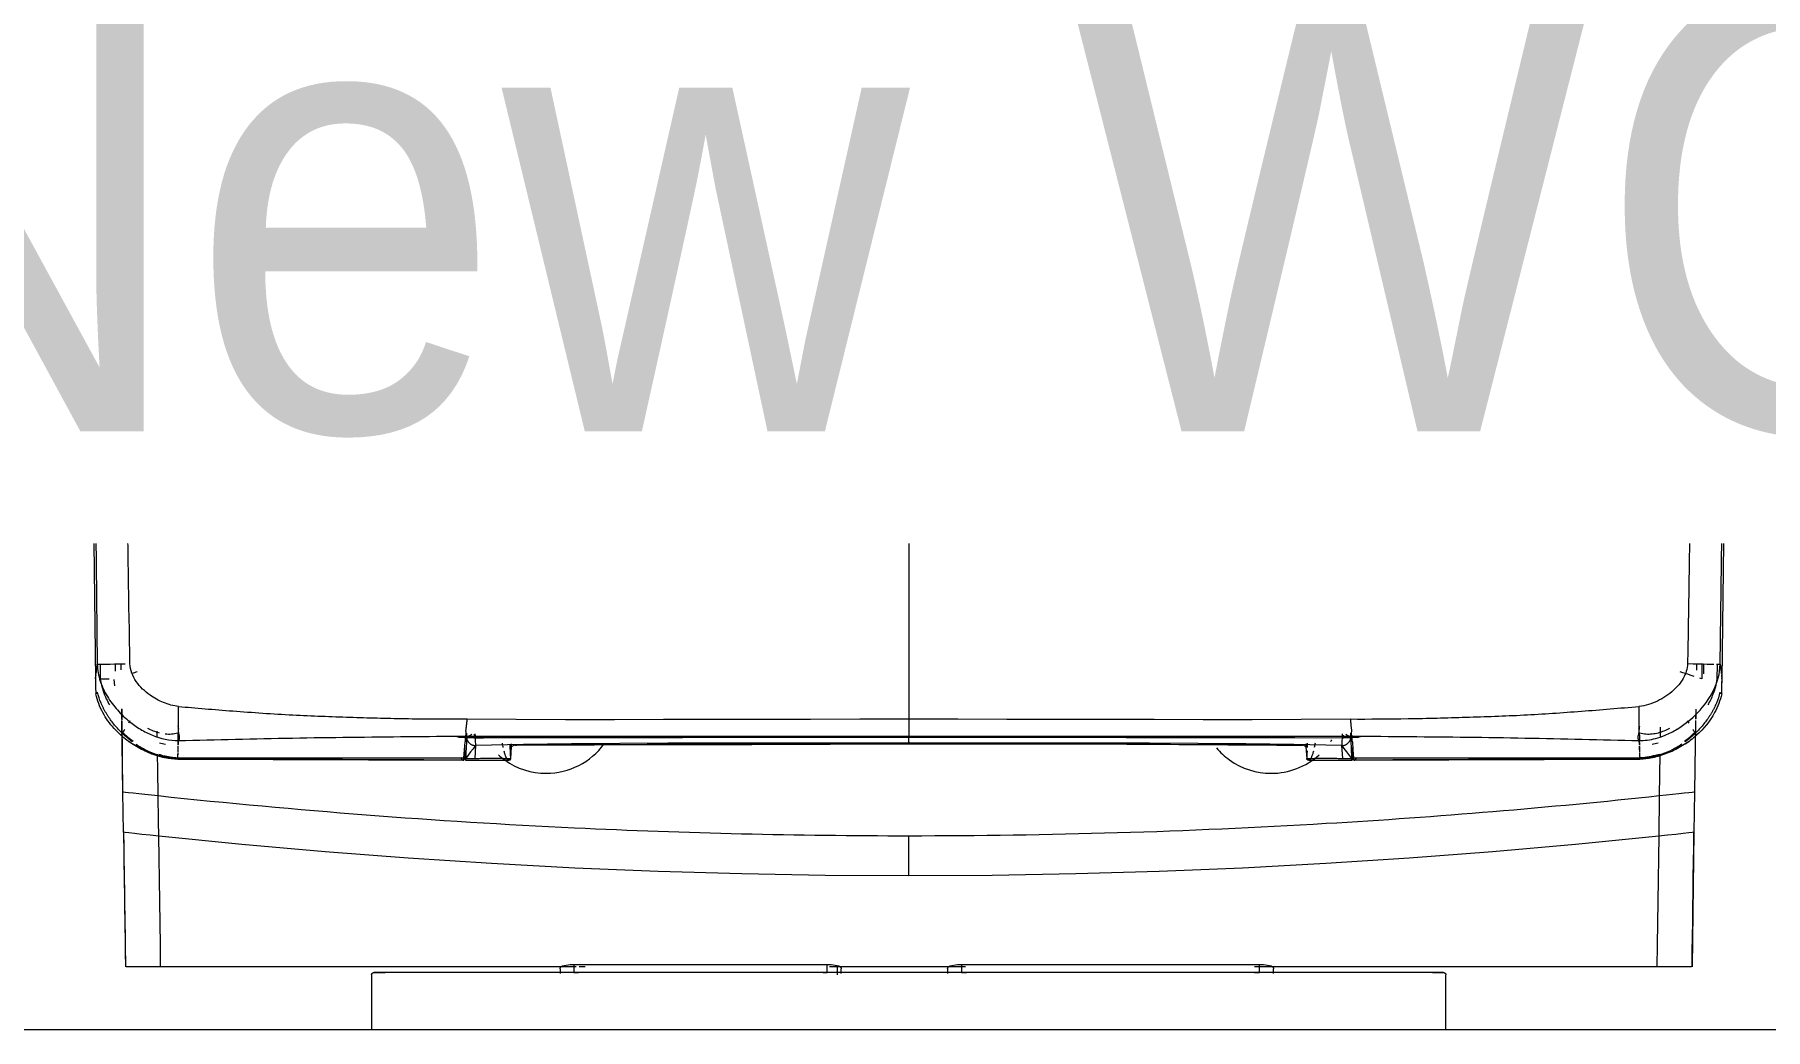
# Model space of a CAD drawing. Header units: millimetres. Extents: x -44657 to 28812, y -28146 to 16565.
# Drawn here: x -7599.4 to -7212.7, y -7426.7 to -7204.5 of the extents above; entities that cross this region are included whole.
import ezdxf

# ---------------------------------------------------------------- set-up
doc = ezdxf.new("R2010")
doc.units = ezdxf.units.MM
for name, color, linetype, lineweight in [('G-ANNO-TEXT', 231, 'Continuous', 5), ('G-IMPT', 8, 'Continuous', 5), ('I-WALL', 2, 'Continuous', 9), ('P-SANR-FIXT', 6, 'Continuous', 5)]:
    doc.layers.add(name, color=color, linetype=linetype, lineweight=lineweight)
doc.styles.add('Arial_6', font='arial.ttf', dxfattribs={"width": 0.9, "height": 100})

# ---------------------------------------------------------------- blocks, each defined once
blk = doc.blocks.new('geberit-500-415-01-1-icon-wc-wh-rimfree-seat-tap-rfa - GB_500_415_01_1_iCon_WC_WH_Rimfree_w_d_r_dwg_GB_500_415_01_1_iCon_WC_WH_Rimfree_w_d_r-922349-NEW PROPOSED GROUND STOREY PLAN _White Box_')
at = {"layer": 'G-IMPT'}
for p, q in [((-175.97, 66.29), (-175.99, 67.67)), ((175.99, 67.67), (175.97, 66.25)), ((176, 67.67), (175.98, 66.29)), ((-175.81, 55.33), (-175.84, 57.62)), ((-175.57, 38.99), (-175.8, 54.99)), ((-175.71, 55.18), (-175.73, 57.5)), ((-175.58, 38.99), (-175.71, 54.9)), ((175.8, 54.99), (175.57, 38.99)), ((175.81, 55), (175.58, 38.99)), ((175.84, 57.52), (175.81, 55.33)), ((175.85, 57.53), (175.82, 55.35)), ((167.92, 53.51), (167.89, 51.24)), ((167.83, 47.5), (167.69, 38.14)), ((-175.44, 30.03), (-175.58, 38.99)), ((-175.58, 38.99), (-175.57, 38.99)), ((-175.44, 30.02), (-175.57, 38.99)), ((175.58, 38.99), (175.44, 30.02)), ((175.57, 38.99), (175.44, 30.02)), ((175.57, 38.99), (175.58, 38.99)), ((-170.66, 38.46), (-172.04, 38.61)), ((-169.2, 38.3), (-170.66, 38.46)), ((-167.69, 38.14), (-169.2, 38.3)), ((169.2, 38.3), (167.69, 38.14)), ((170.66, 38.46), (169.2, 38.3)), ((172.04, 38.61), (170.66, 38.46)), ((-175.44, 30.02), (-175, 0)), ((175.44, 30.02), (175, 0)), ((-74.29, 0), (-167.14, 0)), ((-72.27, 0), (-73.65, 0)), ((0, 0), (-17.72, 0)), ((12.69, 0), (0, 0)), ((167.14, 0), (77.26, 0))]:
    blk.add_line(p, q, dxfattribs=at)
at = {"layer": 'G-IMPT', "flags": 128}
for points in [[(-172.04, 38.61), (-173.27, 38.74), (-174.29, 38.85), (-175.02, 38.93), (-175.42, 38.97), (-175.57, 38.99), (-175.58, 38.99)], [(175.58, 38.99), (175.57, 38.99), (175.42, 38.97), (175.02, 38.93), (174.29, 38.85), (173.27, 38.74), (172.04, 38.61)], [(-167.56, 29.16), (-167.58, 30.3), (-167.6, 31.4), (-167.61, 32.38), (-167.62, 33.24), (-167.64, 34.06), (-167.65, 34.92), (-167.66, 35.91), (-167.68, 37.01), (-167.69, 38.14)], [(167.69, 38.14), (167.68, 37.01), (167.66, 35.91), (167.65, 34.92), (167.64, 34.06), (167.62, 33.24), (167.61, 32.38), (167.6, 31.4), (167.58, 30.3), (167.56, 29.16)], [(-167.56, 29.16), (-169.51, 29.37), (-171.35, 29.57), (-172.99, 29.75), (-174.27, 29.89), (-175.07, 29.98), (-175.39, 30.02), (-175.44, 30.02)], [(-175.44, 30.02), (-175.39, 26.68), (-175.34, 23.35), (-175.29, 20.01), (-175.24, 16.68), (-175.2, 13.34), (-175.15, 10.01), (-175.1, 6.67), (-175.05, 3.34), (-175, 0)], [(-167.14, 0), (-167.21, 4.86), (-167.28, 9.72), (-167.35, 14.58), (-167.42, 19.44), (-167.49, 24.3), (-167.56, 29.16)], [(0, 20.27), (-18.65, 20.39), (-37.3, 20.72), (-55.95, 21.27), (-74.58, 22.04), (-93.21, 23.03), (-111.82, 24.24), (-130.42, 25.66), (-149, 27.31), (-167.56, 29.16)], [(167.56, 29.16), (149, 27.31), (130.42, 25.66), (111.82, 24.24), (93.21, 23.03), (74.58, 22.04), (55.95, 21.27), (37.3, 20.72), (18.65, 20.39), (0, 20.27)], [(167.56, 29.16), (167.49, 24.3), (167.42, 19.44), (167.35, 14.58), (167.28, 9.72), (167.21, 4.86), (167.14, 0)], [(175.44, 30.02), (175.39, 30.02), (175.07, 29.98), (174.27, 29.89), (172.99, 29.75), (171.35, 29.57), (169.51, 29.37), (167.56, 29.16)], [(175, 0), (175.05, 3.34), (175.1, 6.67), (175.15, 10.01), (175.2, 13.34), (175.24, 16.68), (175.29, 20.01), (175.34, 23.35), (175.39, 26.68), (175.44, 30.02)]]:
    blk.add_lwpolyline(points, dxfattribs=at)
at = {"layer": 'G-IMPT'}
for points in [[(-167.89, 51.24), (-167.89, 51.7), (-167.9, 52.16), (-167.91, 52.61)], [(-167.69, 38.14), (-167.74, 41.24), (-167.79, 44.34), (-167.83, 47.45)], [(0, 20.27), (0, 20.7), (0, 21.55), (0, 22.78), (0, 23.82), (0, 24.73), (0, 25.64), (0, 26.68), (0, 27.91), (0, 28.76), (0, 29.19)], [(-175, 0), (-175, 0), (-175, 0), (-175, 0)], [(-167.14, 0), (-167.88, 0), (-169.35, 0), (-171.41, 0), (-173.19, 0), (-174.43, 0), (-174.79, 0), (-174.88, 0)], [(174.88, 0), (174.79, 0), (174.43, 0), (173.19, 0), (171.41, 0), (169.35, 0), (167.88, 0), (167.14, 0)], [(175, 0), (175, 0), (175, 0), (175, 0)]]:
    blk.add_open_spline(points, degree=3, dxfattribs=at)
for points in [[(0, 29.19), (-24.89, 29.19), (-80.9, 30.52), (-136.76, 34.83), (-167.69, 38.14)], [(167.69, 38.14), (142.95, 35.49), (87.12, 30.85), (31.11, 29.19), (0, 29.19)]]:
    blk.add_open_spline(points, degree=3, knots=[0, 0, 0, 0, 0.444444, 1, 1, 1, 1], dxfattribs=at)
blk = doc.blocks.new('geberit-500-415-01-1-icon-wc-wh-rimfree-seat-tap-rfa - Geberit iCon WC-922348-NEW PROPOSED GROUND STOREY PLAN _White Box_')
blk.add_blockref('geberit-500-415-01-1-icon-wc-wh-rimfree-seat-tap-rfa - GB_500_415_01_1_iCon_WC_WH_Rimfree_w_d_r_dwg_GB_500_415_01_1_iCon_WC_WH_Rimfree_w_d_r-922349-NEW PROPOSED GROUND STOREY PLAN _White Box_', (0, 0))
blk = doc.blocks.new('geberit-500-415-01-1-icon-wc-wh-rimfree-seat-tap-rfa - GB_500_415_01_1_iCon_WC_WH_Rimfree_w_d_GB_iCon_500_43x_01_1_WC_Seat-922554-NEW PROPOSED GROUND STOREY PLAN _White Box_')
at = {"layer": 'P-SANR-FIXT'}
blk.add_line((-16, 0), (-16, -1.82), dxfattribs=at)
blk.add_blockref('geberit-500-415-01-1-icon-wc-wh-rimfree-seat-tap-rfa - Geberit iCon WC-922348-NEW PROPOSED GROUND STOREY PLAN _White Box_', (0, 0))
blk = doc.blocks.new('Sigma20 115_778_KM_1 - Sigma20 115_882_KJ_1-1138595-NEW PROPOSED GROUND STOREY PLAN _White Box_')
at = {"layer": 'P-SANR-FIXT'}
for p, q in [((5, -61), (5, -72.23)), ((245, -72.23), (245, -61)), ((5, -72.23), (5, -73.18)), ((245, -73.18), (245, -72.23)), ((8, -73.68), (242, -73.68)), ((43.5, -73.49), (43.5, -74.56)), ((43.96, -75.11), (45.72, -75.45)), ((45.72, -75.45), (114.09, -75.45)), ((45.72, -75.45), (114.09, -75.45)), ((46.61, -73.68), (46.61, -75.4)), ((47.74, -73.68), (46.61, -73.68)), ((47.74, -73.68), (46.61, -73.68)), ((46.61, -75.4), (47.74, -75.4)), ((46.61, -75.4), (113.21, -75.4)), ((113.21, -73.68), (112.07, -73.68)), ((113.21, -73.68), (112.07, -73.68)), ((112.07, -75.4), (113.21, -75.4)), ((113.21, -75.4), (113.21, -73.68)), ((114.09, -75.45), (115.85, -75.11)), ((116.31, -74.56), (116.31, -73.49)), ((140.09, -73.49), (140.09, -74.56)), ((140.55, -75.11), (142.31, -75.45)), ((142.31, -75.45), (200.67, -75.45)), ((142.31, -75.45), (200.67, -75.45)), ((143.19, -73.68), (143.19, -75.4)), ((144.15, -73.68), (143.19, -73.68)), ((144.15, -73.68), (143.19, -73.68)), ((143.19, -75.4), (199.79, -75.4)), ((143.19, -75.4), (144.15, -75.4)), ((196, -75.4), (199.79, -75.4)), ((199.79, -73.68), (198.82, -73.68)), ((199.79, -73.68), (198.82, -73.68)), ((199.79, -75.4), (199.79, -73.68)), ((200.67, -75.45), (202.43, -75.11)), ((202.89, -74.56), (202.89, -73.49))]:
    blk.add_line(p, q, dxfattribs=at)
at = {"layer": 'P-SANR-FIXT', "flags": 128}
for points in [[(5.5, -73.68), (5.48, -73.68), (5.46, -73.68), (5.44, -73.68), (5.42, -73.68), (5.4, -73.67), (5.38, -73.67), (5.36, -73.67), (5.34, -73.66), (5.32, -73.65), (5.31, -73.65), (5.29, -73.64), (5.27, -73.63), (5.25, -73.62), (5.23, -73.61), (5.22, -73.6), (5.2, -73.59), (5.19, -73.57), (5.17, -73.56), (5.16, -73.55), (5.14, -73.53), (5.13, -73.52), (5.11, -73.5), (5.1, -73.49), (5.09, -73.47), (5.08, -73.45), (5.07, -73.44), (5.06, -73.42), (5.05, -73.4), (5.04, -73.38), (5.03, -73.37), (5.03, -73.35), (5.02, -73.33), (5.02, -73.31), (5.01, -73.29), (5.01, -73.27), (5, -73.25), (5, -73.23), (5, -73.21), (5, -73.19), (5, -73.18)], [(245, -73.18), (245, -73.2), (245, -73.22), (245, -73.24), (244.99, -73.26), (244.99, -73.28), (244.99, -73.3), (244.98, -73.32), (244.97, -73.34), (244.97, -73.36), (244.96, -73.38), (244.95, -73.4), (244.94, -73.42), (244.93, -73.43), (244.92, -73.45), (244.91, -73.47), (244.9, -73.48), (244.89, -73.5), (244.88, -73.51), (244.86, -73.53), (244.85, -73.54), (244.83, -73.56), (244.82, -73.57), (244.8, -73.58), (244.79, -73.59), (244.77, -73.61), (244.75, -73.62), (244.74, -73.63), (244.72, -73.63), (244.7, -73.64), (244.68, -73.65), (244.66, -73.66), (244.64, -73.66), (244.62, -73.67), (244.6, -73.67), (244.58, -73.68), (244.57, -73.68), (244.55, -73.68), (244.53, -73.68), (244.51, -73.68), (244.5, -73.68)], [(5.5, -73.68), (5.51, -73.68), (5.52, -73.68), (5.53, -73.68), (5.55, -73.68), (5.57, -73.68), (5.6, -73.68), (5.63, -73.68), (5.66, -73.68), (5.7, -73.68), (5.74, -73.68), (5.78, -73.68), (5.83, -73.68), (5.88, -73.68), (5.94, -73.68), (5.99, -73.68), (6.06, -73.68), (6.12, -73.68), (6.19, -73.68), (6.26, -73.68), (6.33, -73.68), (6.41, -73.68), (6.49, -73.68), (6.57, -73.68), (6.65, -73.68), (6.73, -73.68), (6.82, -73.68), (6.91, -73.68), (7, -73.68), (7.09, -73.68), (7.19, -73.68), (7.28, -73.68), (7.38, -73.68), (7.48, -73.68), (7.58, -73.68), (7.67, -73.68), (7.77, -73.68), (7.87, -73.68), (7.97, -73.68), (8, -73.68)], [(8, -73.68), (7.9, -73.68), (7.8, -73.68), (7.7, -73.68), (7.6, -73.68), (7.5, -73.68), (7.41, -73.68), (7.31, -73.68), (7.21, -73.68), (7.12, -73.68), (7.03, -73.68), (6.94, -73.68), (6.85, -73.68), (6.76, -73.68), (6.67, -73.68), (6.59, -73.68), (6.51, -73.68), (6.43, -73.68), (6.35, -73.68), (6.28, -73.68), (6.21, -73.68), (6.14, -73.68), (6.07, -73.68), (6.01, -73.68), (5.95, -73.68), (5.9, -73.68), (5.84, -73.68), (5.8, -73.68), (5.75, -73.68), (5.71, -73.68), (5.67, -73.68), (5.64, -73.68), (5.6, -73.68), (5.58, -73.68), (5.56, -73.68), (5.54, -73.68), (5.52, -73.68), (5.51, -73.68), (5.5, -73.68), (5.5, -73.68)], [(43.96, -75.11), (43.94, -75.11), (43.92, -75.1), (43.9, -75.1), (43.88, -75.09), (43.85, -75.08), (43.83, -75.07), (43.81, -75.06), (43.79, -75.05), (43.77, -75.04), (43.75, -75.03), (43.74, -75.02), (43.72, -75), (43.7, -74.99), (43.68, -74.97), (43.67, -74.96), (43.65, -74.94), (43.64, -74.92), (43.62, -74.91), (43.61, -74.89), (43.6, -74.87), (43.58, -74.85), (43.57, -74.83), (43.56, -74.81), (43.55, -74.79), (43.54, -74.77), (43.54, -74.75), (43.53, -74.73), (43.52, -74.7), (43.52, -74.68), (43.51, -74.66), (43.51, -74.64), (43.51, -74.62), (43.5, -74.59), (43.5, -74.57), (43.5, -74.56)], [(116.31, -74.56), (116.31, -74.58), (116.31, -74.6), (116.3, -74.63), (116.3, -74.65), (116.3, -74.67), (116.29, -74.69), (116.28, -74.71), (116.28, -74.74), (116.27, -74.76), (116.26, -74.78), (116.25, -74.8), (116.24, -74.82), (116.23, -74.84), (116.22, -74.86), (116.21, -74.88), (116.19, -74.9), (116.18, -74.91), (116.17, -74.93), (116.15, -74.95), (116.14, -74.96), (116.12, -74.98), (116.1, -74.99), (116.08, -75.01), (116.07, -75.02), (116.05, -75.03), (116.03, -75.05), (116.01, -75.06), (115.99, -75.07), (115.97, -75.08), (115.95, -75.09), (115.92, -75.09), (115.9, -75.1), (115.88, -75.11), (115.86, -75.11), (115.85, -75.11)], [(140.55, -75.11), (140.53, -75.11), (140.5, -75.1), (140.48, -75.1), (140.46, -75.09), (140.44, -75.08), (140.42, -75.07), (140.4, -75.06), (140.38, -75.05), (140.36, -75.04), (140.34, -75.03), (140.32, -75.02), (140.3, -75), (140.29, -74.99), (140.27, -74.97), (140.25, -74.96), (140.24, -74.94), (140.22, -74.92), (140.21, -74.91), (140.19, -74.89), (140.18, -74.87), (140.17, -74.85), (140.16, -74.83), (140.15, -74.81), (140.14, -74.79), (140.13, -74.77), (140.12, -74.75), (140.11, -74.73), (140.11, -74.7), (140.1, -74.68), (140.1, -74.66), (140.09, -74.64), (140.09, -74.62), (140.09, -74.59), (140.09, -74.57), (140.09, -74.56)], [(202.89, -74.56), (202.89, -74.58), (202.89, -74.6), (202.88, -74.63), (202.88, -74.65), (202.88, -74.67), (202.87, -74.69), (202.86, -74.71), (202.86, -74.74), (202.85, -74.76), (202.84, -74.78), (202.83, -74.8), (202.82, -74.82), (202.81, -74.84), (202.8, -74.86), (202.79, -74.88), (202.77, -74.9), (202.76, -74.91), (202.75, -74.93), (202.73, -74.95), (202.72, -74.96), (202.7, -74.98), (202.68, -74.99), (202.66, -75.01), (202.65, -75.02), (202.63, -75.03), (202.61, -75.05), (202.59, -75.06), (202.57, -75.07), (202.55, -75.08), (202.53, -75.09), (202.5, -75.09), (202.48, -75.1), (202.46, -75.11), (202.44, -75.11), (202.43, -75.11)], [(244.5, -73.68), (244.49, -73.68), (244.48, -73.68), (244.47, -73.68), (244.45, -73.68), (244.43, -73.68), (244.4, -73.68), (244.37, -73.68), (244.34, -73.68), (244.3, -73.68), (244.26, -73.68), (244.22, -73.68), (244.17, -73.68), (244.12, -73.68), (244.06, -73.68), (244.01, -73.68), (243.94, -73.68), (243.88, -73.68), (243.81, -73.68), (243.74, -73.68), (243.67, -73.68), (243.59, -73.68), (243.51, -73.68), (243.43, -73.68), (243.35, -73.68), (243.27, -73.68), (243.18, -73.68), (243.09, -73.68), (243, -73.68), (242.91, -73.68), (242.81, -73.68), (242.72, -73.68), (242.62, -73.68), (242.52, -73.68), (242.42, -73.68), (242.33, -73.68), (242.23, -73.68), (242.13, -73.68), (242.03, -73.68), (242, -73.68)], [(242, -73.68), (242.1, -73.68), (242.2, -73.68), (242.3, -73.68), (242.4, -73.68), (242.5, -73.68), (242.59, -73.68), (242.69, -73.68), (242.79, -73.68), (242.88, -73.68), (242.97, -73.68), (243.06, -73.68), (243.15, -73.68), (243.24, -73.68), (243.33, -73.68), (243.41, -73.68), (243.49, -73.68), (243.57, -73.68), (243.65, -73.68), (243.72, -73.68), (243.79, -73.68), (243.86, -73.68), (243.93, -73.68), (243.99, -73.68), (244.05, -73.68), (244.1, -73.68), (244.16, -73.68), (244.2, -73.68), (244.25, -73.68), (244.29, -73.68), (244.33, -73.68), (244.36, -73.68), (244.4, -73.68), (244.42, -73.68), (244.44, -73.68), (244.46, -73.68), (244.48, -73.68), (244.49, -73.68), (244.5, -73.68), (244.5, -73.68)]]:
    blk.add_lwpolyline(points, dxfattribs=at)
blk = doc.blocks.new('GB_iCon_500_43x_01_1_WC_Seat - GB_iCon_500_430_01_1_WC_Seat_Standard_Metal Hinges_dwg_GB_iCon_500_430_01_1_WC_Seat_Standard_Metal Hinges-922318-NEW PROPOSED GROUND STOREY PLAN _White Box_')
at = {"layer": 'G-IMPT'}
for p, q in [((-99.44, -86.91), (-163.23, -87.16)), ((-96.98, -87.34), (-96.78, -90.22)), ((-88.75, -89.89), (-88.92, -87.34)), ((88.92, -87.34), (88.75, -89.89)), ((96.78, -90.22), (96.98, -87.34)), ((163.23, -87.16), (99.44, -86.91)), ((-99.05, -92.32), (-101.04, -92.25)), ((-99.13, -91.95), (-99.13, -91.95)), ((0, -92.04), (-97.12, -91.92)), ((-96.78, -90.22), (-86.06, -90.42)), ((-88.75, -90.55), (-88.75, -89.9)), ((-86.06, -90.42), (-75.31, -90.57)), ((-75.31, -90.57), (-64.56, -90.66)), ((0, -92.04), (97.13, -91.92)), ((64.56, -90.66), (75.31, -90.57)), ((75.31, -90.57), (86.06, -90.42)), ((86.06, -90.42), (96.78, -90.22)), ((88.75, -89.9), (88.75, -90.55)), ((101.05, -92.26), (99.05, -92.32)), ((99.13, -91.95), (99.13, -91.95)), ((-174.33, -95.18), (-173.99, -95.72)), ((-163.13, -93.88), (-163.31, -94.62)), ((-87.68, -96.07), (-98.64, -96.14)), ((163.31, -94.62), (163.13, -93.88)), ((173.99, -95.72), (174.33, -95.18)), ((177.62, -104.97), (177.46, -103.58)), ((-181.71, -104.94), (-184.26, -311.27)), ((-180.64, -105.02), (-180.68, -108.36)), ((-177.64, -106.21), (-177.66, -108.44)), ((-177.26, -105.12), (-177.3, -108.44)), ((177.3, -108.44), (177.28, -106.79)), ((180.68, -108.36), (180.64, -105.02)), ((184.26, -311.27), (181.71, -104.94))]:
    blk.add_line(p, q, dxfattribs=at)
at = {"layer": 'G-IMPT', "flags": 128}
for points in [[(-165.46, -87.37), (-170.55, -88.93), (-173.49, -90.56), (-174.29, -91.11)], [(-163.32, -87.37), (-131.35, -87.37), (-99.37, -87.37)], [(-99.44, -86.91), (-99.44, -86.92), (-99.45, -86.92)], [(-99.13, -91.07), (-99.25, -89.22), (-99.37, -87.37)], [(-99.04, -86.92), (-99.01, -87.03), (-98.98, -87.33)], [(-98.98, -87.33), (-97.88, -88.77), (-96.78, -90.22)], [(-98.98, -87.33), (-98.89, -89.75), (-98.8, -92.16)], [(-89.33, -86.93), (-88.99, -87.05), (-88.94, -87.14), (-88.92, -87.23), (-88.92, -87.34)], [(-88.92, -87.34), (-88.95, -87.14), (-88.97, -87.23)], [(89.33, -86.93), (88.99, -87.05), (88.94, -87.14), (88.92, -87.23), (88.92, -87.34)], [(88.97, -87.24), (88.95, -87.14), (88.92, -87.34)], [(89.09, -90.35), (89.04, -88.39), (88.97, -87.24)], [(96.78, -90.22), (97.33, -89.49), (97.88, -88.77), (98.43, -88.05), (98.98, -87.33)], [(98.8, -92.16), (98.84, -90.96), (98.89, -89.75), (98.94, -88.54), (98.98, -87.33)], [(99.37, -87.37), (99.25, -89.22), (99.13, -91.07)], [(99.37, -87.37), (131.35, -87.37), (163.32, -87.37)], [(163.23, -87.16), (164.19, -87.2), (165.4, -87.34), (166.63, -87.57), (167.85, -87.91), (168.51, -88.12), (168.78, -88.22), (168.9, -88.27), (168.93, -88.28), (168.95, -88.28), (168.95, -88.28)], [(174.29, -91.11), (169.15, -88.35), (166.3, -87.52), (165.46, -87.37)], [(-100.78, -92.18), (-100.57, -92.11), (-100.42, -92.03), (-99.07, -91.95)], [(-99.13, -91.07), (-99.1, -91.51), (-99.07, -91.95)], [(-99.07, -91.95), (-99.1, -91.95), (-99.13, -91.95)], [(-99.07, -91.95), (-98.06, -91.95), (-97.05, -91.96)], [(0, -92.33), (-11.01, -92.33), (-22.01, -92.33), (-33.02, -92.33), (-44.02, -92.33), (-55.03, -92.33), (-66.04, -92.33), (-77.04, -92.33), (-88.05, -92.32), (-99.05, -92.32)], [(0, -92.08), (-10.78, -92.08), (-21.57, -92.08), (-32.35, -92.08), (-43.13, -92.07), (-53.92, -92.07), (-64.7, -92.05), (-75.49, -92.03), (-86.27, -92), (-97.05, -91.96)], [(-87.72, -90.29), (-87.77, -90.29), (-87.82, -90.29), (-87.86, -90.28), (-87.91, -90.28), (-87.96, -90.26)], [(-87.71, -90.33), (-77.96, -90.36), (-68.22, -90.4), (-58.47, -90.43), (-48.73, -90.47), (-38.98, -90.51), (-29.24, -90.54), (-19.49, -90.58), (-9.75, -90.61), (0, -90.65)], [(-64.56, -90.66), (-53.8, -90.71), (-43.04, -90.74), (-32.28, -90.75), (-21.52, -90.76), (-10.76, -90.75), (0, -90.73)], [(87.72, -90.29), (70.18, -90.35), (52.63, -90.41), (35.09, -90.47), (17.54, -90.53), (0, -90.59)], [(0, -90.65), (9.75, -90.61), (19.49, -90.58), (29.24, -90.54), (38.98, -90.51), (48.73, -90.47), (58.47, -90.43), (68.22, -90.4), (77.96, -90.36), (87.71, -90.33)], [(0, -90.73), (10.76, -90.75), (21.52, -90.76), (32.28, -90.75), (43.04, -90.74), (53.8, -90.71), (64.56, -90.66)], [(99.05, -92.32), (88.05, -92.32), (77.04, -92.33), (66.04, -92.33), (55.03, -92.33), (44.02, -92.33), (33.02, -92.33), (22.01, -92.33), (11.01, -92.33), (0, -92.33)], [(97.05, -91.96), (98.06, -91.95), (99.07, -91.95)], [(99.07, -91.95), (99.1, -91.51), (99.13, -91.07)], [(99.13, -91.95), (99.1, -91.95), (99.07, -91.95)], [(99.08, -91.95), (100.42, -92.03), (100.58, -92.11), (100.78, -92.18)], [(0, -96.14), (-10.96, -96.14), (-21.92, -96.13), (-32.88, -96.12), (-43.84, -96.1), (-54.8, -96.08), (-65.76, -96.05), (-76.72, -96.04), (-87.68, -96.07)], [(98.64, -96.14), (87.68, -96.07), (76.72, -96.04), (65.76, -96.05), (54.8, -96.08), (43.84, -96.1), (32.88, -96.12), (21.92, -96.13), (10.96, -96.14), (0, -96.14)], [(-181.65, -101.73), (-181.68, -103.34), (-181.71, -104.94)], [(-179.99, -102.42), (-180.36, -103.71), (-180.64, -105.02)], [(180.64, -105.02), (180.36, -103.71), (179.99, -102.42)], [(181.71, -104.94), (181.68, -103.34), (181.65, -101.73)], [(-181.71, -104.94), (-181.69, -105.12), (-181.66, -105.29)], [(-181.58, -105.97), (-181.62, -105.63), (-181.66, -105.29)], [(-181.29, -108.35), (-181.33, -108.01), (-181.37, -107.67), (-181.41, -107.33), (-181.46, -106.99), (-181.5, -106.65), (-181.54, -106.31)], [(181.54, -106.31), (181.5, -106.65), (181.46, -106.99), (181.41, -107.33), (181.37, -107.67), (181.33, -108.01), (181.29, -108.35)], [(181.66, -105.29), (181.62, -105.63), (181.58, -105.97)], [(181.66, -105.29), (181.69, -105.12), (181.71, -104.94)], [(-181.29, -108.35), (-181.57, -130.9), (-181.85, -153.44), (-182.13, -175.99), (-182.4, -198.54), (-182.68, -221.09), (-182.96, -243.63), (-183.24, -266.18), (-183.52, -288.73), (-183.8, -311.27)], [(-180.44, -108.37), (-180.87, -108.36), (-181.17, -108.35), (-181.29, -108.35)], [(-174, -108.51), (-175.27, -108.49), (-176.44, -108.46), (-177.48, -108.44), (-178.4, -108.42), (-179.2, -108.4), (-179.88, -108.39)], [(181.29, -108.35), (181.17, -108.35), (180.87, -108.36), (180.44, -108.37), (179.88, -108.39), (179.2, -108.4), (178.4, -108.42), (177.48, -108.44), (176.44, -108.46), (175.27, -108.49), (175.06, -108.49)], [(183.8, -311.27), (183.52, -288.73), (183.24, -266.18), (182.96, -243.63), (182.68, -221.09), (182.4, -198.54), (182.13, -175.99), (181.85, -153.44), (181.57, -130.9), (181.29, -108.35)]]:
    blk.add_lwpolyline(points, dxfattribs=at)
at = {"layer": 'G-IMPT'}
for centre, start, end in [((-80.98, -100), 90, 132.0676), ((-80.98, -100), 54.4714, 90), ((80.98, -100), 90, 143.8729), ((80.98, -100), 54.4714, 90), ((-80.98, -100), 40.0243, 54.4714), ((80.98, -100), 48.0137, 54.4714), ((-80.98, -100), 146.1806, 147.7886)]:
    blk.add_arc(centre, 16, start, end, dxfattribs=at)
for centre, major_axis, start_param, end_param in [((-54.04, -81.71), (48.24, 0), 3.93253, 3.939877), ((54.03, -81.71), (-48.25, 0), 2.343309, 2.350655)]:
    blk.add_ellipse(centre, major_axis=major_axis, ratio=0.249464, start_param=start_param, end_param=end_param, dxfattribs=at)
for points in [[(-172.69, -90.48), (-172.01, -90.02), (-170.6, -89.19), (-168.31, -88.2), (-165.87, -87.54), (-164.18, -87.37), (-163.32, -87.37)], [(-163.33, -87.16), (-163.33, -87.16), (-163.33, -87.18), (-163.33, -87.22)], [(-163.25, -87.16), (-163.23, -87.16), (-163.22, -87.16), (-163.22, -87.16), (-163.24, -87.16), (-163.27, -87.16), (-163.31, -87.16), (-163.33, -87.16)], [(-163.33, -87.16), (-160.74, -87.17), (-155.56, -87.17), (-150.38, -87.17), (-147.79, -87.17)], [(-163.33, -88.16), (-163.33, -88.28), (-163.33, -88.41), (-163.33, -88.55)], [(-163.28, -88.29), (-163.28, -88.14), (-163.3, -87.84), (-163.31, -87.53), (-163.32, -87.37)], [(-163.2, -90.03), (-163.21, -89.89), (-163.22, -89.61), (-163.24, -89.17), (-163.25, -88.88), (-163.26, -88.74)], [(-147.79, -87.17), (-142.28, -87.15), (-131.18, -87.08), (-120.29, -87.03), (-114.86, -87.01)], [(-114.86, -87.01), (-112.29, -86.99), (-107.18, -86.98), (-102.05, -86.94), (-99.44, -86.91)], [(-99.44, -86.91), (-99.68, -86.92), (-99.91, -87.15), (-100.12, -87.6)], [(-99.45, -86.92), (-99.45, -86.92), (-99.45, -86.94), (-99.46, -86.98), (-99.46, -87.01)], [(-99.37, -87.37), (-99.38, -87.21), (-99.41, -87), (-99.43, -86.9), (-99.44, -86.91)], [(-89.38, -86.92), (-91, -86.92), (-94.21, -86.92), (-97.42, -86.92), (-99.04, -86.92)], [(-96.98, -87.34), (-97.31, -87.32), (-97.98, -87.3), (-98.65, -87.32), (-98.98, -87.33)], [(-88.92, -87.34), (-89.38, -87.34), (-90.29, -87.35), (-91.66, -87.35), (-93.01, -87.35), (-94.42, -87.36), (-95.63, -87.35), (-96.53, -87.34), (-96.98, -87.34)], [(-89.38, -86.92), (-89.32, -86.92), (-89.2, -86.95), (-89, -87.1), (-88.93, -87.25), (-88.92, -87.34)], [(88.92, -87.34), (88.93, -87.25), (89, -87.1), (89.2, -86.95), (89.32, -86.92), (89.37, -86.92)], [(96.98, -87.34), (96.53, -87.34), (95.63, -87.35), (94.43, -87.36), (93.01, -87.35), (91.66, -87.35), (90.29, -87.35), (89.38, -87.34), (88.92, -87.34)], [(99.04, -86.92), (97.42, -86.92), (94.21, -86.92), (91, -86.92), (89.38, -86.92)], [(98.98, -87.33), (98.65, -87.32), (97.98, -87.3), (97.31, -87.32), (96.98, -87.34)], [(98.98, -87.33), (98.99, -87.2), (99.01, -86.99), (99.03, -86.92), (99.04, -86.92)], [(99.04, -86.92), (99.06, -86.93), (99.12, -87.42), (99.16, -88.86), (99.18, -89.78)], [(99.44, -86.91), (99.43, -86.9), (99.41, -87), (99.38, -87.21), (99.37, -87.37)], [(100.14, -87.6), (100.02, -87.38), (99.79, -87.03), (99.56, -86.91), (99.44, -86.91)], [(99.44, -86.91), (101.44, -86.94), (105.39, -86.97), (109.31, -86.98), (111.27, -86.99)], [(147.79, -87.17), (150.38, -87.17), (155.56, -87.17), (160.74, -87.17), (163.33, -87.16)], [(163.26, -88.74), (163.25, -88.88), (163.24, -89.17), (163.22, -89.61), (163.21, -89.89), (163.2, -90.03)], [(163.33, -87.16), (163.31, -87.16), (163.27, -87.16), (163.24, -87.16), (163.22, -87.16), (163.22, -87.16), (163.22, -87.16)], [(163.32, -87.37), (163.31, -87.53), (163.3, -87.84), (163.28, -88.14), (163.28, -88.29)], [(163.32, -87.37), (164.15, -87.37), (165.78, -87.52), (168.18, -88.15), (170.47, -89.12), (171.9, -89.95), (172.59, -90.41)], [(163.33, -87.22), (163.33, -87.18), (163.33, -87.16), (163.33, -87.16)], [(163.33, -87.16), (163.63, -87.17), (164.23, -87.21), (165.13, -87.31), (166.02, -87.46), (166.88, -87.65), (167.74, -87.88), (168.3, -88.05), (168.57, -88.15)], [(163.33, -88.55), (163.33, -88.41), (163.33, -88.28), (163.33, -88.16)], [(168.57, -88.15), (169.13, -88.34), (170.21, -88.76), (171.26, -89.27), (171.77, -89.54)], [(-176.02, -92.5), (-175.59, -92.12), (-174.7, -91.38), (-173.28, -90.39), (-172.28, -89.81), (-171.77, -89.54)], [(-173.3, -91.17), (-174.12, -91.76), (-174.9, -92.42), (-175.62, -93.13)], [(-163.33, -93.02), (-163.78, -92.9), (-164.71, -92.75), (-166.11, -92.78), (-167.49, -93.04), (-168.82, -93.48), (-169.67, -93.88), (-170.08, -94.1)], [(-166.08, -90.51), (-166.53, -90.59), (-166.98, -90.69), (-167.43, -90.8)], [(-163.33, -88.99), (-163.33, -89.3), (-163.33, -89.64), (-163.33, -89.99)], [(-163.15, -91.33), (-163.15, -91.18), (-163.17, -90.89), (-163.18, -90.61), (-163.18, -90.46)], [(-150.44, -91.62), (-154.69, -91.52), (-158.93, -91.43), (-163.15, -91.33)], [(-99.05, -92.32), (-103.35, -92.28), (-111.94, -92.21), (-124.82, -92.09), (-137.67, -91.91), (-146.19, -91.71), (-150.44, -91.62)], [(-98.8, -92.16), (-98.79, -92.33), (-98.78, -92.6), (-98.78, -92.95)], [(-97.05, -91.96), (-97.07, -91.94), (-97.09, -91.93), (-97.11, -91.92)], [(-90.8, -90.77), (-90.72, -90.42), (-90.66, -90.09), (-90.59, -89.79)], [(-89.08, -89.8), (-89.09, -90.1), (-89.09, -90.41), (-89.1, -90.74)], [(-88.75, -89.89), (-88.71, -89.97), (-88.54, -90.11), (-88.19, -90.22), (-87.96, -90.27)], [(-87.71, -90.33), (-87.84, -90.3), (-87.67, -90.29), (-87.72, -90.29)], [(-87.71, -90.33), (-87.84, -90.3), (-87.67, -90.29), (-87.72, -90.29)], [(-87.71, -90.33), (-87.84, -90.3), (-87.67, -90.29), (-87.72, -90.29)], [(-87.72, -90.3), (-87.72, -90.3), (-87.72, -90.31), (-87.73, -90.35)], [(0, -90.73), (0, -90.82), (0, -91.11), (0, -91.58), (0, -91.85)], [(97.05, -91.96), (86.27, -91.98), (64.7, -92.01), (32.35, -92.07), (10.78, -92.08), (0, -92.08)], [(0, -96.14), (0, -95.75), (0, -94.94), (0, -93.75), (0, -92.79), (0, -92.43), (0, -92.33)], [(87.72, -90.29), (87.63, -90.29), (87.59, -90.29), (87.71, -90.33)], [(87.96, -90.26), (87.88, -90.28), (87.8, -90.29), (87.72, -90.29)], [(87.73, -90.35), (87.73, -90.31), (87.72, -90.3), (87.72, -90.3)], [(87.96, -90.27), (88.19, -90.22), (88.54, -90.11), (88.71, -89.97), (88.75, -89.89)], [(90.59, -89.79), (90.66, -90.1), (90.72, -90.42), (90.8, -90.77)], [(98.78, -92.95), (98.78, -92.6), (98.79, -92.33), (98.8, -92.16)], [(124.8, -92.07), (120.51, -92.12), (111.94, -92.22), (103.35, -92.28), (99.05, -92.32)], [(150.44, -91.62), (146.19, -91.71), (137.67, -91.91), (129.09, -92.02), (124.8, -92.07)], [(163.15, -91.33), (158.93, -91.43), (154.69, -91.52), (150.44, -91.62)], [(163.18, -90.46), (163.18, -90.61), (163.17, -90.89), (163.15, -91.18), (163.15, -91.33)], [(168.97, -92.51), (167.13, -91.75), (165.15, -91.28), (163.15, -91.33)], [(163.33, -89.99), (163.33, -89.64), (163.33, -89.3), (163.33, -88.99)], [(166.11, -92.82), (165.64, -92.77), (164.71, -92.75), (163.78, -92.9), (163.33, -93.02)], [(167.43, -90.8), (166.98, -90.69), (166.53, -90.59), (166.08, -90.51)], [(171.64, -93.85), (170.78, -93.34), (169.89, -92.89), (168.97, -92.51)], [(171.77, -89.54), (172.28, -89.81), (173.28, -90.39), (174.7, -91.38), (175.59, -92.12), (176.02, -92.5)], [(175.62, -93.13), (174.9, -92.42), (174.12, -91.76), (173.3, -91.17)], [(-175.62, -93.13), (-175.5, -93.32), (-175.35, -93.55), (-175.2, -93.8)], [(-163.09, -93.09), (-163.17, -93.07), (-163.25, -93.04), (-163.33, -93.02)], [(-98.64, -96.14), (-102.95, -96.12), (-111.57, -96.16), (-124.49, -96.53), (-137.41, -96.95), (-146, -97.56), (-150.29, -97.88)], [(0, -531.91), (0, -515.81), (0, -483.53), (0, -435.12), (0, -386.7), (0, -338.27), (0, -289.84), (0, -241.42), (0, -192.99), (0, -144.56), (0, -112.28), (0, -96.14)], [(150.98, -97.93), (148.83, -97.77), (144.36, -97.44), (137.56, -97.02), (131.19, -96.75), (124.81, -96.55), (118.81, -96.35), (112.66, -96.22), (105.85, -96.14), (101.09, -96.13), (98.64, -96.14)], [(163.14, -95.04), (163.14, -95.34), (163.14, -95.95), (163.14, -96.59), (163.14, -96.92)], [(163.33, -93.02), (163.28, -93.04), (163.22, -93.05), (163.17, -93.07)], [(170.08, -94.1), (169.67, -93.88), (168.82, -93.48), (167.94, -93.19), (167.48, -93.07)], [(175.2, -93.8), (175.35, -93.55), (175.5, -93.32), (175.62, -93.13)], [(-163.15, -98.95), (-163.15, -98.6), (-163.14, -97.91), (-163.14, -97.25), (-163.14, -96.92)], [(-150.29, -97.88), (-154.58, -98.21), (-158.86, -98.56), (-163.15, -98.95)], [(163.15, -98.95), (161.22, -98.77), (157.25, -98.41), (153.13, -98.09), (150.98, -97.93)], [(163.14, -96.92), (163.14, -97.57), (163.15, -98.25), (163.15, -98.95)], [(-181.38, -101.94), (-181.42, -101.91), (-181.51, -101.84), (-181.6, -101.77), (-181.65, -101.73)], [(181.65, -101.73), (181.6, -101.77), (181.51, -101.84), (181.42, -101.91), (181.38, -101.94)], [(-177.12, -105.12), (-177.04, -105.14), (-176.92, -105.18), (-176.77, -105.23)], [(172.39, -106.67), (172.59, -106.6), (172.98, -106.47), (173.35, -106.35), (173.53, -106.29)], [(174, -108.51), (174.25, -122.04), (174.64, -149.09), (175.08, -189.67), (175.49, -230.26), (175.93, -270.82), (176.27, -297.95), (176.45, -311.42)]]:
    blk.add_open_spline(points, degree=3, dxfattribs=at)
for points, knots in [([(-171.77, -89.54), (-171.28, -89.27), (-170.26, -88.78), (-168.92, -88.26), (-167.81, -87.9), (-167.1, -87.71), (-166.52, -87.57), (-165.93, -87.44), (-165.18, -87.32), (-164.26, -87.21), (-163.64, -87.17), (-163.33, -87.16)], [0, 0, 0, 0, 0.2, 0.4, 0.5, 0.6, 0.65, 0.7, 0.8, 0.9, 1, 1, 1, 1]), ([(-163.33, -87.49), (-163.65, -87.51), (-164.29, -87.56), (-165.26, -87.69), (-166.2, -87.88), (-167.01, -88.09), (-167.51, -88.24), (-167.7, -88.31)], [-1, -1, -1, -1, -0.9305556, -0.8611111, -0.7916667, -0.7222222, -0.679847, -0.679847, -0.679847, -0.679847]), ([(-163.32, -87.37), (-163.36, -87.36), (-163.43, -87.33), (-163.51, -87.3), (-163.56, -87.27), (-163.59, -87.25), (-163.58, -87.22), (-163.52, -87.2), (-163.45, -87.18), (-163.39, -87.17), (-163.35, -87.16), (-163.29, -87.16), (-163.26, -87.16), (-163.25, -87.16)], [0, 0, 0, 0, 0.0625, 0.125, 0.1875, 0.2421875, 0.3125, 0.375, 0.4375, 0.4921875, 0.5625, 0.625, 0.6875, 0.6875, 0.6875, 0.6875]), ([(-147.81, -87.33), (-147.81, -87.32), (-147.81, -87.3), (-147.82, -87.27), (-147.82, -87.21), (-147.81, -87.18), (-147.79, -87.17)], [0.7777778, 0.7777778, 0.7777778, 0.7777778, 0.8055556, 0.8333333, 0.8888889, 1, 1, 1, 1]), ([(-99.18, -89.78), (-99.17, -89.17), (-99.12, -87.59), (-99.07, -86.93), (-99.04, -86.92)], [-0.4285714, -0.4285714, -0.4285714, -0.4285714, -0.2857143, 0, 0, 0, 0]), ([(-90.4, -88.94), (-90.34, -88.67), (-90.19, -88.2), (-90, -87.63), (-89.74, -87.09), (-89.53, -86.92), (-89.37, -86.92)], [0.4444444, 0.4444444, 0.4444444, 0.4444444, 0.5555556, 0.6666667, 0.7777778, 1, 1, 1, 1]), ([(-88.97, -87.23), (-88.98, -87.29), (-89, -87.48), (-89.02, -87.88), (-89.04, -88.26), (-89.05, -88.65), (-89.06, -88.88), (-89.06, -89)], [0, 0, 0, 0, 0.1111111, 0.2222222, 0.3333333, 0.3888889, 0.4444444, 0.4444444, 0.4444444, 0.4444444]), ([(89.37, -86.92), (89.53, -86.92), (89.74, -87.09), (90, -87.63), (90.19, -88.2), (90.34, -88.67), (90.4, -88.94)], [0, 0, 0, 0, 0.2222222, 0.3333333, 0.4444444, 0.5555556, 0.5555556, 0.5555556, 0.5555556]), ([(111.27, -86.99), (113.32, -87), (116.38, -87.01), (120.44, -87.03), (123.48, -87.04), (126.51, -87.05), (129.53, -87.07), (132.56, -87.09), (135.59, -87.11), (138.64, -87.13), (142.71, -87.15), (145.76, -87.17), (147.79, -87.17)], [0, 0, 0, 0, 0.166667, 0.25, 0.333333, 0.416667, 0.5, 0.583333, 0.666667, 0.75, 0.833333, 1, 1, 1, 1]), ([(147.79, -87.17), (147.81, -87.18), (147.82, -87.21), (147.82, -87.26), (147.81, -87.3), (147.81, -87.32), (147.81, -87.33)], [0, 0, 0, 0, 0.1111111, 0.1666667, 0.1944444, 0.2222222, 0.2222222, 0.2222222, 0.2222222]), ([(163.22, -87.16), (163.22, -87.16), (163.24, -87.16), (163.29, -87.16), (163.35, -87.16), (163.39, -87.17), (163.45, -87.18), (163.52, -87.2), (163.57, -87.22), (163.59, -87.25), (163.56, -87.27), (163.51, -87.3), (163.43, -87.33), (163.36, -87.36), (163.32, -87.37)], [0.25, 0.25, 0.25, 0.25, 0.3125, 0.375, 0.4375, 0.4921875, 0.5625, 0.625, 0.6875, 0.7421875, 0.8125, 0.875, 0.9375, 1, 1, 1, 1]), ([(167.57, -88.26), (167.18, -88.14), (166.66, -87.99), (166.02, -87.85), (165.52, -87.74), (164.61, -87.59), (163.84, -87.52), (163.33, -87.49)], [-0.3104997, -0.3104997, -0.3104997, -0.3104997, -0.2222222, -0.1944444, -0.1666667, -0.1111111, 0, 0, 0, 0]), ([(-181.65, -101.73), (-181.29, -100.27), (-179.92, -96.77), (-177.64, -93.93), (-176.02, -92.5)], [0, 0, 0, 0, 0.4, 1, 1, 1, 1]), ([(-181.25, -102.13), (-181.05, -101.28), (-180.64, -100.07), (-180.03, -98.74), (-179.65, -98.01), (-179.34, -97.47), (-179.02, -96.95), (-178.58, -96.28), (-178, -95.48), (-177.25, -94.56), (-176.16, -93.36), (-174.92, -92.17), (-173.89, -91.35), (-173.5, -91.06)], [0, 0, 0, 0, 0.1, 0.15, 0.175, 0.2, 0.225, 0.25, 0.3, 0.35, 0.4, 0.5, 0.5594946, 0.5594946, 0.5594946, 0.5594946]), ([(-175.62, -93.13), (-175.64, -93.09), (-175.69, -93.01), (-175.76, -92.91), (-175.82, -92.82), (-175.89, -92.71), (-175.97, -92.57), (-176.01, -92.52), (-176.02, -92.5)], [0, 0, 0, 0, 0.111111, 0.222222, 0.333333, 0.444444, 0.666667, 1, 1, 1, 1]), ([(-168.97, -92.51), (-169.43, -92.7), (-170.34, -93.11), (-171.21, -93.59), (-171.64, -93.85)], [-0.7777037, -0.7777037, -0.7777037, -0.7777037, -0.7222222, -0.6666667, -0.6666667, -0.6666667, -0.6666667]), ([(-163.15, -91.33), (-164.4, -91.3), (-166.39, -91.58), (-168.28, -92.22), (-168.97, -92.51)], [-1, -1, -1, -1, -0.8611111, -0.7777778, -0.7777778, -0.7777778, -0.7777778]), ([(-163.33, -90.26), (-163.32, -90.42), (-163.3, -90.75), (-163.3, -91.15), (-163.31, -91.45), (-163.32, -91.67), (-163.33, -91.87), (-163.33, -92.07), (-163.33, -92.25), (-163.32, -92.42), (-163.3, -92.57), (-163.29, -92.7), (-163.28, -92.82), (-163.28, -92.91), (-163.3, -92.98), (-163.32, -93.01), (-163.33, -93.02)], [0, 0, 0, 0, 0.125, 0.25, 0.3125, 0.375, 0.4375, 0.5, 0.5625, 0.625, 0.6875, 0.75, 0.8125, 0.875, 0.9375, 1, 1, 1, 1]), ([(-163.14, -95.04), (-163.14, -94.89), (-163.15, -94.6), (-163.16, -94.18), (-163.16, -93.84), (-163.15, -93.57), (-163.15, -93.38), (-163.13, -93.19), (-163.08, -92.95), (-163.02, -92.65), (-162.95, -92.39), (-162.92, -92.19), (-162.91, -92.05), (-162.91, -91.92), (-162.92, -91.76), (-162.96, -91.59), (-163.03, -91.43), (-163.11, -91.36), (-163.15, -91.33)], [0.4, 0.4, 0.4, 0.4, 0.45, 0.5, 0.55, 0.575, 0.6, 0.625, 0.65, 0.7, 0.75, 0.775, 0.8, 0.825, 0.85, 0.9, 0.95, 1, 1, 1, 1]), ([(-97.63, -92.71), (-97.79, -92.63), (-98.25, -92.39), (-98.77, -92.13), (-99.07, -91.98), (-99.12, -91.95), (-99.13, -91.95)], [0.1666667, 0.1666667, 0.1666667, 0.1666667, 0.3333333, 0.6666667, 0.8333333, 1, 1, 1, 1]), ([(-98.64, -96.14), (-98.66, -95.98), (-98.69, -95.67), (-98.74, -95.21), (-98.78, -94.83), (-98.81, -94.53), (-98.83, -94.31), (-98.86, -94.1), (-98.89, -93.89), (-98.91, -93.7), (-98.92, -93.53), (-98.92, -93.34), (-98.88, -93.14), (-98.85, -92.96), (-98.84, -92.83), (-98.86, -92.68), (-98.91, -92.54), (-98.98, -92.41), (-99.03, -92.35), (-99.05, -92.32)], [0, 0, 0, 0, 0.1, 0.2, 0.3, 0.35, 0.4, 0.45, 0.5, 0.55, 0.5875, 0.625, 0.7, 0.75, 0.7875, 0.825, 0.9, 0.95, 1, 1, 1, 1]), ([(-96.78, -90.22), (-96.91, -90.21), (-97.11, -90.22), (-97.37, -90.29), (-97.55, -90.35), (-97.73, -90.44), (-97.9, -90.54), (-98.06, -90.66), (-98.21, -90.79), (-98.34, -90.93), (-98.46, -91.08), (-98.56, -91.24), (-98.65, -91.41), (-98.71, -91.59), (-98.76, -91.78), (-98.79, -91.97), (-98.8, -92.1), (-98.8, -92.16)], [0, 0, 0, 0, 0.125, 0.1875, 0.25, 0.3125, 0.375, 0.4375, 0.5, 0.5625, 0.625, 0.6875, 0.75, 0.8125, 0.875, 0.9375, 1, 1, 1, 1]), ([(-97.11, -91.92), (-97.12, -91.92), (-97.16, -91.93), (-97.21, -92), (-96.94, -91.92), (-97.04, -92), (-97.08, -92.1), (-97.09, -92.22), (-97.1, -92.37), (-97.11, -92.49), (-97.11, -92.55)], [0.0357143, 0.0357143, 0.0357143, 0.0357143, 0.0714286, 0.125, 0.2678571, 0.3928571, 0.4821429, 0.5714286, 0.6785714, 0.7857143, 0.7857143, 0.7857143, 0.7857143]), ([(-96.78, -90.22), (-96.8, -90.31), (-96.84, -90.75), (-96.89, -91.75), (-96.91, -92.62), (-96.91, -92.8)], [-1, -1, -1, -1, -0.8, -0.4, -0.3, -0.3, -0.3, -0.3]), ([(0, -90.59), (-7.31, -90.56), (-21.94, -90.61), (-51.18, -90.58), (-73.1, -90.34), (-87.72, -90.29)], [0, 0, 0, 0, 0.25, 0.5, 1, 1, 1, 1]), ([(0, -90.59), (0, -90.59), (0, -90.59), (0, -90.62), (0, -90.65)], [0, 0, 0, 0, 0.4, 1, 1, 1, 1]), ([(0, -91.06), (0, -90.98), (0, -90.72), (0, -90.59), (0, -90.59)], [0.5555556, 0.5555556, 0.5555556, 0.5555556, 0.6666667, 1, 1, 1, 1]), ([(98.8, -92.16), (98.8, -92.1), (98.79, -91.97), (98.76, -91.78), (98.71, -91.59), (98.65, -91.41), (98.56, -91.24), (98.46, -91.08), (98.34, -90.93), (98.21, -90.79), (98.06, -90.66), (97.9, -90.54), (97.73, -90.44), (97.55, -90.35), (97.37, -90.29), (97.11, -90.22), (96.91, -90.21), (96.78, -90.22)], [0, 0, 0, 0, 0.0625, 0.125, 0.1875, 0.25, 0.3125, 0.375, 0.4375, 0.5, 0.5625, 0.625, 0.6875, 0.75, 0.8125, 0.875, 1, 1, 1, 1]), ([(96.91, -92.8), (96.9, -92.26), (96.87, -91.43), (96.83, -90.72), (96.81, -90.38), (96.79, -90.26), (96.78, -90.22)], [-0.7, -0.7, -0.7, -0.7, -0.4, -0.2, -0.1, 0, 0, 0, 0]), ([(97.11, -92.75), (97.11, -92.69), (97.11, -92.57), (97.11, -92.38), (97.09, -92.23), (97.08, -92.14), (97.07, -92.11)], [0.1071429, 0.1071429, 0.1071429, 0.1071429, 0.2142857, 0.3035714, 0.4285714, 0.5178571, 0.5178571, 0.5178571, 0.5178571]), ([(97.16, -91.97), (97.18, -91.97), (97.18, -91.94), (97.13, -91.92), (97.11, -91.93)], [0.8303571, 0.8303571, 0.8303571, 0.8303571, 0.9107143, 0.9642857, 0.9642857, 0.9642857, 0.9642857]), ([(99.13, -91.95), (99.12, -91.95), (99.07, -91.98), (98.77, -92.13), (98.25, -92.39), (97.79, -92.63), (97.63, -92.71)], [0, 0, 0, 0, 0.1666667, 0.3333333, 0.6666667, 0.8333333, 0.8333333, 0.8333333, 0.8333333]), ([(99.05, -92.32), (99.03, -92.35), (98.98, -92.41), (98.92, -92.52), (98.88, -92.64), (98.85, -92.75), (98.84, -92.9), (98.87, -93.08), (98.91, -93.28), (98.93, -93.44), (98.92, -93.63), (98.9, -93.85), (98.86, -94.1), (98.83, -94.31), (98.81, -94.53), (98.78, -94.83), (98.74, -95.21), (98.69, -95.67), (98.66, -95.98), (98.64, -96.14)], [0, 0, 0, 0, 0.05, 0.1, 0.15, 0.1875, 0.225, 0.3, 0.35, 0.3875, 0.425, 0.5, 0.55, 0.6, 0.65, 0.7, 0.8, 0.9, 1, 1, 1, 1]), ([(163.15, -91.33), (163.11, -91.36), (163.03, -91.43), (162.96, -91.59), (162.92, -91.76), (162.91, -91.92), (162.91, -92.05), (162.92, -92.19), (162.95, -92.39), (163.02, -92.65), (163.08, -92.95), (163.13, -93.19), (163.15, -93.38), (163.15, -93.57), (163.16, -93.84), (163.16, -94.18), (163.15, -94.6), (163.14, -94.89), (163.14, -95.04)], [0, 0, 0, 0, 0.05, 0.1, 0.15, 0.175, 0.2, 0.225, 0.25, 0.3, 0.35, 0.375, 0.4, 0.425, 0.45, 0.5, 0.55, 0.6, 0.6, 0.6, 0.6]), ([(163.33, -93.02), (163.32, -93.01), (163.3, -92.98), (163.28, -92.91), (163.28, -92.82), (163.29, -92.7), (163.3, -92.57), (163.32, -92.42), (163.33, -92.25), (163.33, -92.07), (163.33, -91.87), (163.32, -91.67), (163.31, -91.45), (163.3, -91.15), (163.3, -90.75), (163.32, -90.42), (163.33, -90.26)], [0, 0, 0, 0, 0.0625, 0.125, 0.1875, 0.25, 0.3125, 0.375, 0.4375, 0.5, 0.5625, 0.625, 0.6875, 0.75, 0.875, 1, 1, 1, 1]), ([(173.49, -91.05), (173.86, -91.33), (174.88, -92.14), (176.43, -93.62), (177.76, -95.15), (178.59, -96.29), (179.03, -96.96), (179.35, -97.49), (179.66, -98.03), (180.04, -98.76), (180.65, -100.09), (181.05, -101.29), (181.25, -102.12)], [0.444298, 0.444298, 0.444298, 0.444298, 0.5, 0.6, 0.7, 0.75, 0.775, 0.8, 0.825, 0.85, 0.9, 1, 1, 1, 1]), ([(176.02, -92.5), (176, -92.52), (175.92, -92.65), (175.74, -92.93), (175.62, -93.13)], [0, 0, 0, 0, 0.444444, 1, 1, 1, 1]), ([(176.02, -92.5), (176.56, -92.98), (177.58, -93.99), (178.94, -95.69), (180.47, -98.17), (181.29, -100.27), (181.65, -101.73)], [0, 0, 0, 0, 0.2, 0.4, 0.6, 1, 1, 1, 1]), ([(-171.65, -93.85), (-173.35, -94.88), (-176.47, -97.41), (-180.08, -102.31), (-181.26, -106.31), (-181.29, -108.35)], [-0.6663735, -0.6663735, -0.6663735, -0.6663735, -0.4444444, -0.2222222, 0, 0, 0, 0]), ([(-163.14, -96.92), (-163.14, -96.59), (-163.14, -96.11), (-163.14, -95.49), (-163.14, -95.19), (-163.14, -95.04)], [0.2, 0.2, 0.2, 0.2, 0.3, 0.35, 0.4, 0.4, 0.4, 0.4]), ([(181.29, -108.35), (181.27, -107.07), (180.79, -104.55), (179.15, -101.09), (176.88, -98.08), (174.33, -95.66), (172.5, -94.37), (171.64, -93.85)], [-1, -1, -1, -1, -0.8611111, -0.7222222, -0.5833333, -0.4444444, -0.3336265, -0.3336265, -0.3336265, -0.3336265]), ([(-178.59, -99.3), (-178.68, -99.46), (-179.23, -100.46), (-179.68, -101.51), (-179.99, -102.42)], [0.6417732, 0.6417732, 0.6417732, 0.6417732, 0.7, 1, 1, 1, 1]), ([(-174, -108.51), (-173.98, -107.35), (-173.24, -105.09), (-170.77, -102.21), (-167.37, -99.97), (-164.58, -99.09), (-163.15, -98.95)], [0, 0, 0, 0, 0.222222, 0.444444, 0.722222, 1, 1, 1, 1]), ([(163.15, -98.95), (164.29, -99.06), (166.54, -99.67), (169.21, -101.14), (171.22, -102.79), (173.12, -104.97), (173.98, -107.06), (174, -108.51)], [0, 0, 0, 0, 0.222222, 0.444444, 0.583333, 0.722222, 1, 1, 1, 1]), ([(179.99, -102.42), (179.78, -101.82), (179.36, -100.76), (178.84, -99.74), (178.59, -99.3)], [0, 0, 0, 0, 0.2, 0.3582277, 0.3582277, 0.3582277, 0.3582277]), ([(-181.66, -105.29), (-181.66, -105.19), (-181.66, -105.03), (-181.65, -104.81), (-181.64, -104.65), (-181.63, -104.49), (-181.62, -104.33), (-181.6, -104.17), (-181.59, -104.06), (-181.59, -104.01)], [0, 0, 0, 0, 0.1, 0.15, 0.2, 0.25, 0.3, 0.35, 0.4, 0.4, 0.4, 0.4]), ([(181.59, -104.01), (181.59, -104.06), (181.6, -104.17), (181.62, -104.33), (181.63, -104.49), (181.64, -104.65), (181.65, -104.81), (181.66, -105.03), (181.66, -105.19), (181.66, -105.29)], [0.6, 0.6, 0.6, 0.6, 0.65, 0.7, 0.75, 0.8, 0.85, 0.9, 1, 1, 1, 1]), ([(-175.47, -105.66), (-175.2, -105.75), (-174.29, -106.04), (-173.18, -106.41), (-172.39, -106.67)], [-0.5555556, -0.5555556, -0.5555556, -0.5555556, -0.4444444, -0.2222222, -0.2222222, -0.2222222, -0.2222222]), ([(178.65, -105.05), (178.9, -105.04), (179.53, -105.03), (180.25, -105.03), (180.64, -105.02)], [0.5380016, 0.5380016, 0.5380016, 0.5380016, 0.75, 1, 1, 1, 1]), ([(-176.21, -292.67), (-176.13, -285.99), (-176, -275.34), (-175.82, -259.9), (-175.68, -247.69), (-175.57, -236.92), (-175.47, -227.97), (-175.4, -221.16), (-175.33, -214.06), (-175.25, -206.7), (-175.19, -200.58), (-175.14, -195.8), (-175.1, -192.32), (-175.07, -188.86), (-175.02, -184.18), (-174.95, -178.36), (-174.88, -171.75), (-174.81, -165.93), (-174.76, -160.94), (-174.7, -156.48), (-174.66, -152.68), (-174.62, -149.46), (-174.59, -147.15), (-174.57, -145.68), (-174.56, -144.74), (-174.55, -144.01), (-174.54, -143.38), (-174.53, -142.76), (-174.52, -142.08), (-174.51, -141.34), (-174.5, -140.57), (-174.49, -139.83), (-174.48, -139.14), (-174.47, -138.46), (-174.46, -137.7), (-174.45, -136.73), (-174.43, -135.28), (-174.41, -133.52), (-174.38, -131.81), (-174.35, -129.75), (-174.31, -126.71), (-174.24, -122.28), (-174.14, -115.97), (-174.05, -111.11), (-174, -108.51)], [0.0909221, 0.0909221, 0.0909221, 0.0909221, 0.1818182, 0.2272727, 0.2727273, 0.3181818, 0.3409091, 0.3636364, 0.3863636, 0.4090909, 0.4318182, 0.4431818, 0.4545455, 0.4659091, 0.4772727, 0.5, 0.5227273, 0.5454545, 0.5681818, 0.5909091, 0.6136364, 0.6363636, 0.6590909, 0.6818182, 0.7045455, 0.7159091, 0.7272727, 0.7386364, 0.75, 0.7727273, 0.7954545, 0.8068182, 0.8181818, 0.8295455, 0.8409091, 0.8636364, 0.8863636, 0.8977273, 0.9090909, 0.9204545, 0.9318182, 0.9545455, 0.9772727, 1, 1, 1, 1])]:
    blk.add_open_spline(points, degree=3, knots=knots, dxfattribs=at)
blk = doc.blocks.new('GB_iCon_500_43x_01_1_WC_Seat - GB_iCon_500_43x_01_1_WC_Seat-922317-NEW PROPOSED GROUND STOREY PLAN _White Box_')
blk.add_blockref('GB_iCon_500_43x_01_1_WC_Seat - GB_iCon_500_430_01_1_WC_Seat_Standard_Metal Hinges_dwg_GB_iCon_500_430_01_1_WC_Seat_Standard_Metal Hinges-922318-NEW PROPOSED GROUND STOREY PLAN _White Box_', (0, 0))
blk = doc.blocks.new('GB_iCon_500_43x_01_1_WC_Seat - Geberit iCon Seat-922560-NEW PROPOSED GROUND STOREY PLAN _White Box_')
at = {"rotation": 180}
blk.add_blockref('GB_iCon_500_43x_01_1_WC_Seat - GB_iCon_500_43x_01_1_WC_Seat-922317-NEW PROPOSED GROUND STOREY PLAN _White Box_', (0, -70.8), dxfattribs=at)

msp = doc.modelspace()

# ---------------------------------------------------------------- linework, layer by layer
at = {"layer": 'I-WALL'}
msp.add_line((-7914.06, -7426.67), (-6894.06, -7426.67), dxfattribs=at)

# ---------------------------------------------------------------- block references
at = {"layer": 'P-SANR-FIXT'}
for name, p in [('GB_iCon_500_43x_01_1_WC_Seat - Geberit iCon Seat-922560-NEW PROPOSED GROUND STOREY PLAN _White Box_', (-7404.06, -7382.67)), ('geberit-500-415-01-1-icon-wc-wh-rimfree-seat-tap-rfa - GB_500_415_01_1_iCon_WC_WH_Rimfree_w_d_GB_iCon_500_43x_01_1_WC_Seat-922554-NEW PROPOSED GROUND STOREY PLAN _White Box_', (-7404.06, -7412.67))]:
    msp.add_blockref(name, p, dxfattribs=at)
at = {"layer": 'P-SANR-FIXT', "rotation": 180}
msp.add_blockref('Sigma20 115_778_KM_1 - Sigma20 115_882_KJ_1-1138595-NEW PROPOSED GROUND STOREY PLAN _White Box_', (-7279.06, -7487.67), dxfattribs=at)

# ---------------------------------------------------------------- next in the draw order: texts
at = {"layer": 'G-ANNO-TEXT', "color": 7, "insert": (-7655.56, -7193.06), "char_height": 100, "width": 598.8606, "attachment_point": 1, "style": 'Arial_6', "bg_fill": 3, "box_fill_scale": 1.25, "bg_fill_color": 256, "bg_fill_true_color": 13158600, "bg_fill_transparency": 0}
msp.add_mtext('New WC', dxfattribs=at)

doc.saveas('drawing.dxf')
